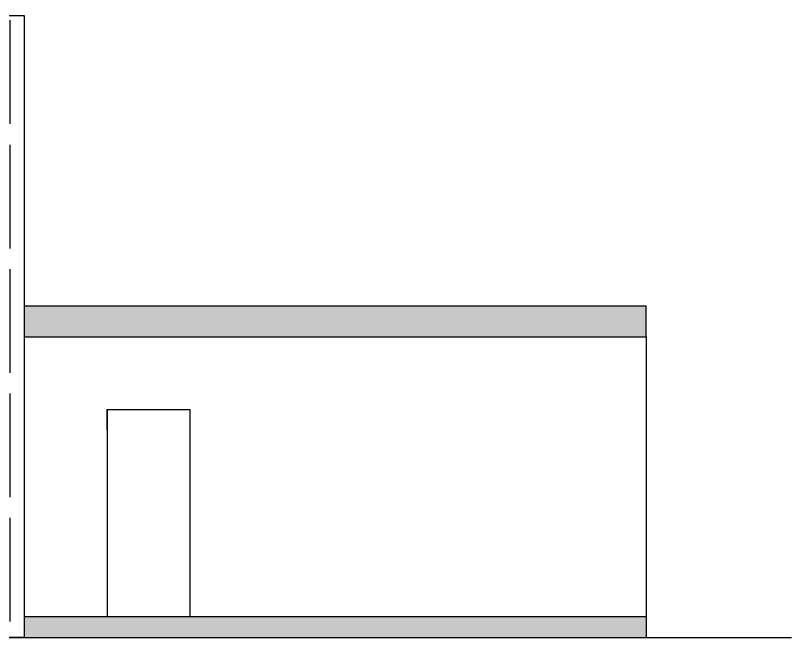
# Model space of a CAD drawing. Header units: centimetres. Extents: x -3096 to 17897, y -3131 to 15798.
# Drawn here: x 7030 to 7778, y 3353 to 3953 of the extents above; entities that cross this region are included whole.
import ezdxf

# ---------------------------------------------------------------- set-up
doc = ezdxf.new("R2010")
doc.units = ezdxf.units.CM

msp = doc.modelspace()

# ---------------------------------------------------------------- hatches: boundary and pattern name
at = {"transparency": 33554508}
h = msp.add_hatch(dxfattribs=at)
h.set_pattern_fill('GOST_WOOD', color=256, scale=10)
h.set_pattern_definition([(90, (-1255.557, 3488.65), (60, -4e-15), [100, -20]), (90, (-1235.557, 3468.65), (60, -4e-15), [60, -15, 30, -15]), (90, (-1215.557, 3438.65), (60, -4e-15), [100, -20])])
h.paths.add_polyline_path([(7037.83, 3953.29), (6977.83, 3953.29), (6977.83, 3653.29), (6977.83, 3373.29), (6977.83, 3353.29), (7037.83, 3353.29)])
at = {"transparency": 33554462}
h = msp.add_hatch(color=256, dxfattribs=at)
h.dxf.hatch_style = 1
h.paths.add_polyline_path([(6977.83, 3673.29), (6022.82, 3673.29), (6022.82, 3643.29), (6197.83, 3643.29), (6977.83, 3643.29)])
h.paths.add_polyline_path([(6977.83, 3393.29), (6197.83, 3393.29), (6169.8, 3393.29), (6169.8, 3373.29), (6977.83, 3373.29)])
h.paths.add_polyline_path([(6977.83, 3373.29), (6169.8, 3373.29), (6022.83, 3373.29), (6022.83, 3353.29), (6197.83, 3353.29), (6977.83, 3353.29)])
h.paths.add_polyline_path([(7637.83, 3673.29), (7037.83, 3673.29), (7037.83, 3643.29), (7637.83, 3643.29)])
h.paths.add_polyline_path([(7637.83, 3373.29), (7037.83, 3373.29), (7037.83, 3353.29), (7637.83, 3353.29)])

# ---------------------------------------------------------------- linework, layer by layer
for p, q in [((6977.83, 3953.29), (7037.83, 3953.29)), ((7037.83, 3953.29), (7037.83, 3353.29)), ((7037.83, 3673.29), (7637.83, 3673.29)), ((7637.83, 3643.29), (7637.83, 3673.29)), ((7037.83, 3643.29), (7637.83, 3643.29)), ((7637.83, 3643.29), (7637.83, 3353.29)), ((7037.83, 3623.29), (7037.83, 3353.29)), ((7117.83, 3573.29), (7117.83, 3373.29)), ((7117.83, 3573.29), (7197.83, 3573.29)), ((7117.83, 3553.29), (7117.83, 3573.29)), ((7197.83, 3573.29), (7197.83, 3373.29)), ((5777.83, 3353.29), (7637.83, 3353.29)), ((7037.83, 3353.29), (6977.83, 3353.29)), ((7637.83, 3353.29), (7777.83, 3353.29))]:
    msp.add_line(p, q)
msp.add_lwpolyline([(7637.83, 3373.29), (7037.83, 3373.29), (7037.83, 3353.29), (7637.83, 3353.29)])

doc.saveas('drawing.dxf')
